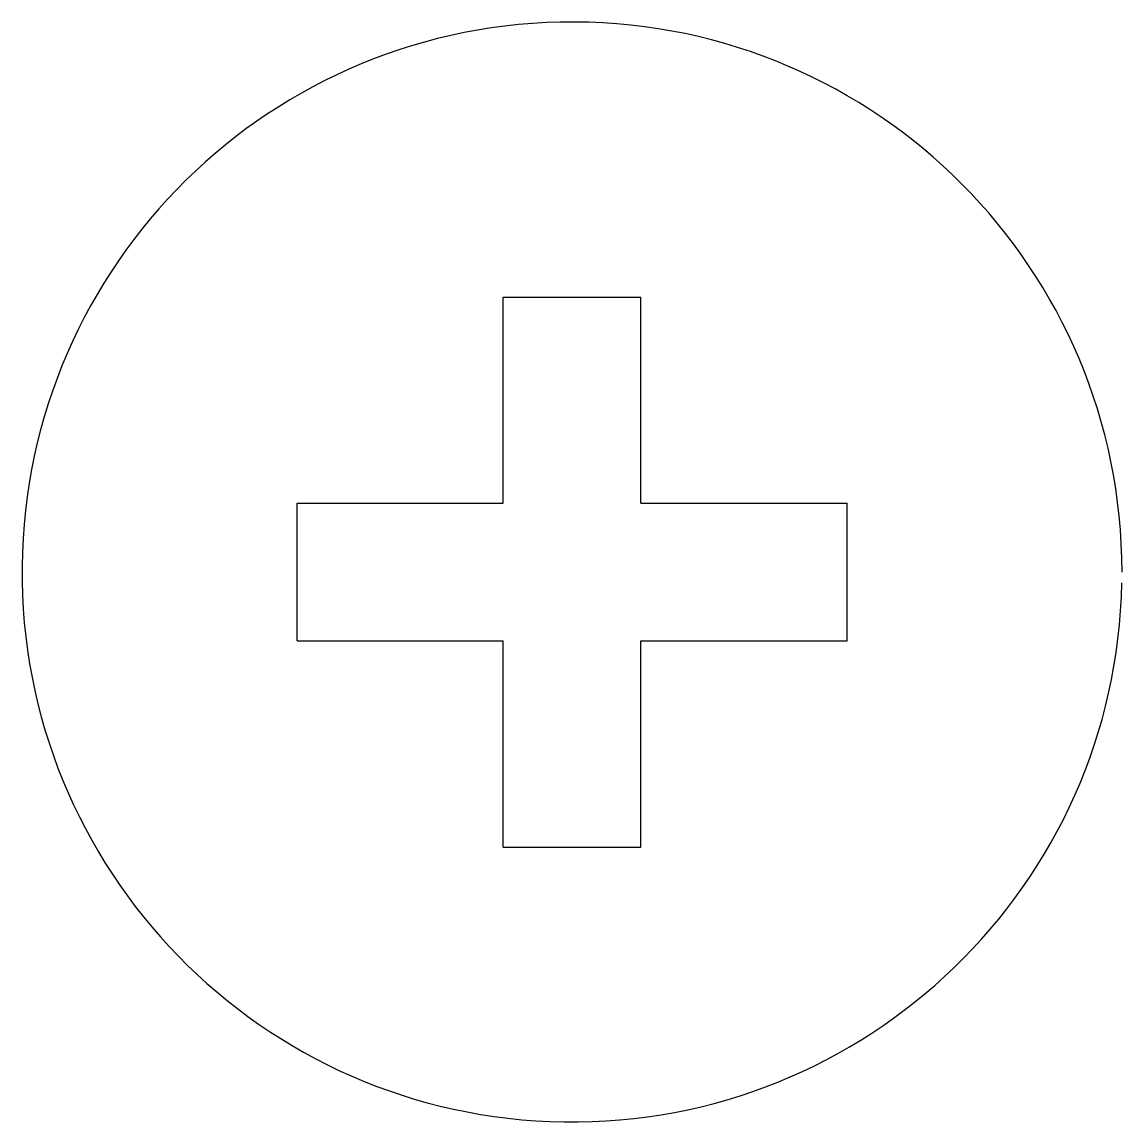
# Model space of a CAD drawing. Extents: x -3 to 3, y -3 to 3.
import ezdxf

# ---------------------------------------------------------------- set-up
doc = ezdxf.new("R2010")
doc.units = 0
doc.layers.add('KOMPONENT', color=10, linetype='CONTINUOUS')

msp = doc.modelspace()

# ---------------------------------------------------------------- linework, layer by layer
at = {"layer": 'KOMPONENT', "color": 0}
for points in [[(-0.375, 0.375), (-0.375, 1.5)], [(-0.375, 1.5), (0.375, 1.5)], [(0.375, 0.375), (0.375, 1.5)], [(-1.5, 0.375), (-0.375, 0.375)], [(-1.5, -0.375), (-1.5, 0.375)], [(0.375, 0.375), (1.5, 0.375)], [(1.5, -0.375), (1.5, 0.375)], [(-1.5, -0.375), (-0.375, -0.375)], [(-0.375, -1.5), (-0.375, -0.375)], [(0.375, -0.375), (1.5, -0.375)], [(0.375, -1.5), (0.375, -0.375)], [(-0.375, -1.5), (0.375, -1.5)]]:
    msp.add_lwpolyline(points, dxfattribs=at)
msp.add_arc((0, 0), 3, 0, 358.8769, dxfattribs=at)

doc.saveas('drawing.dxf')
